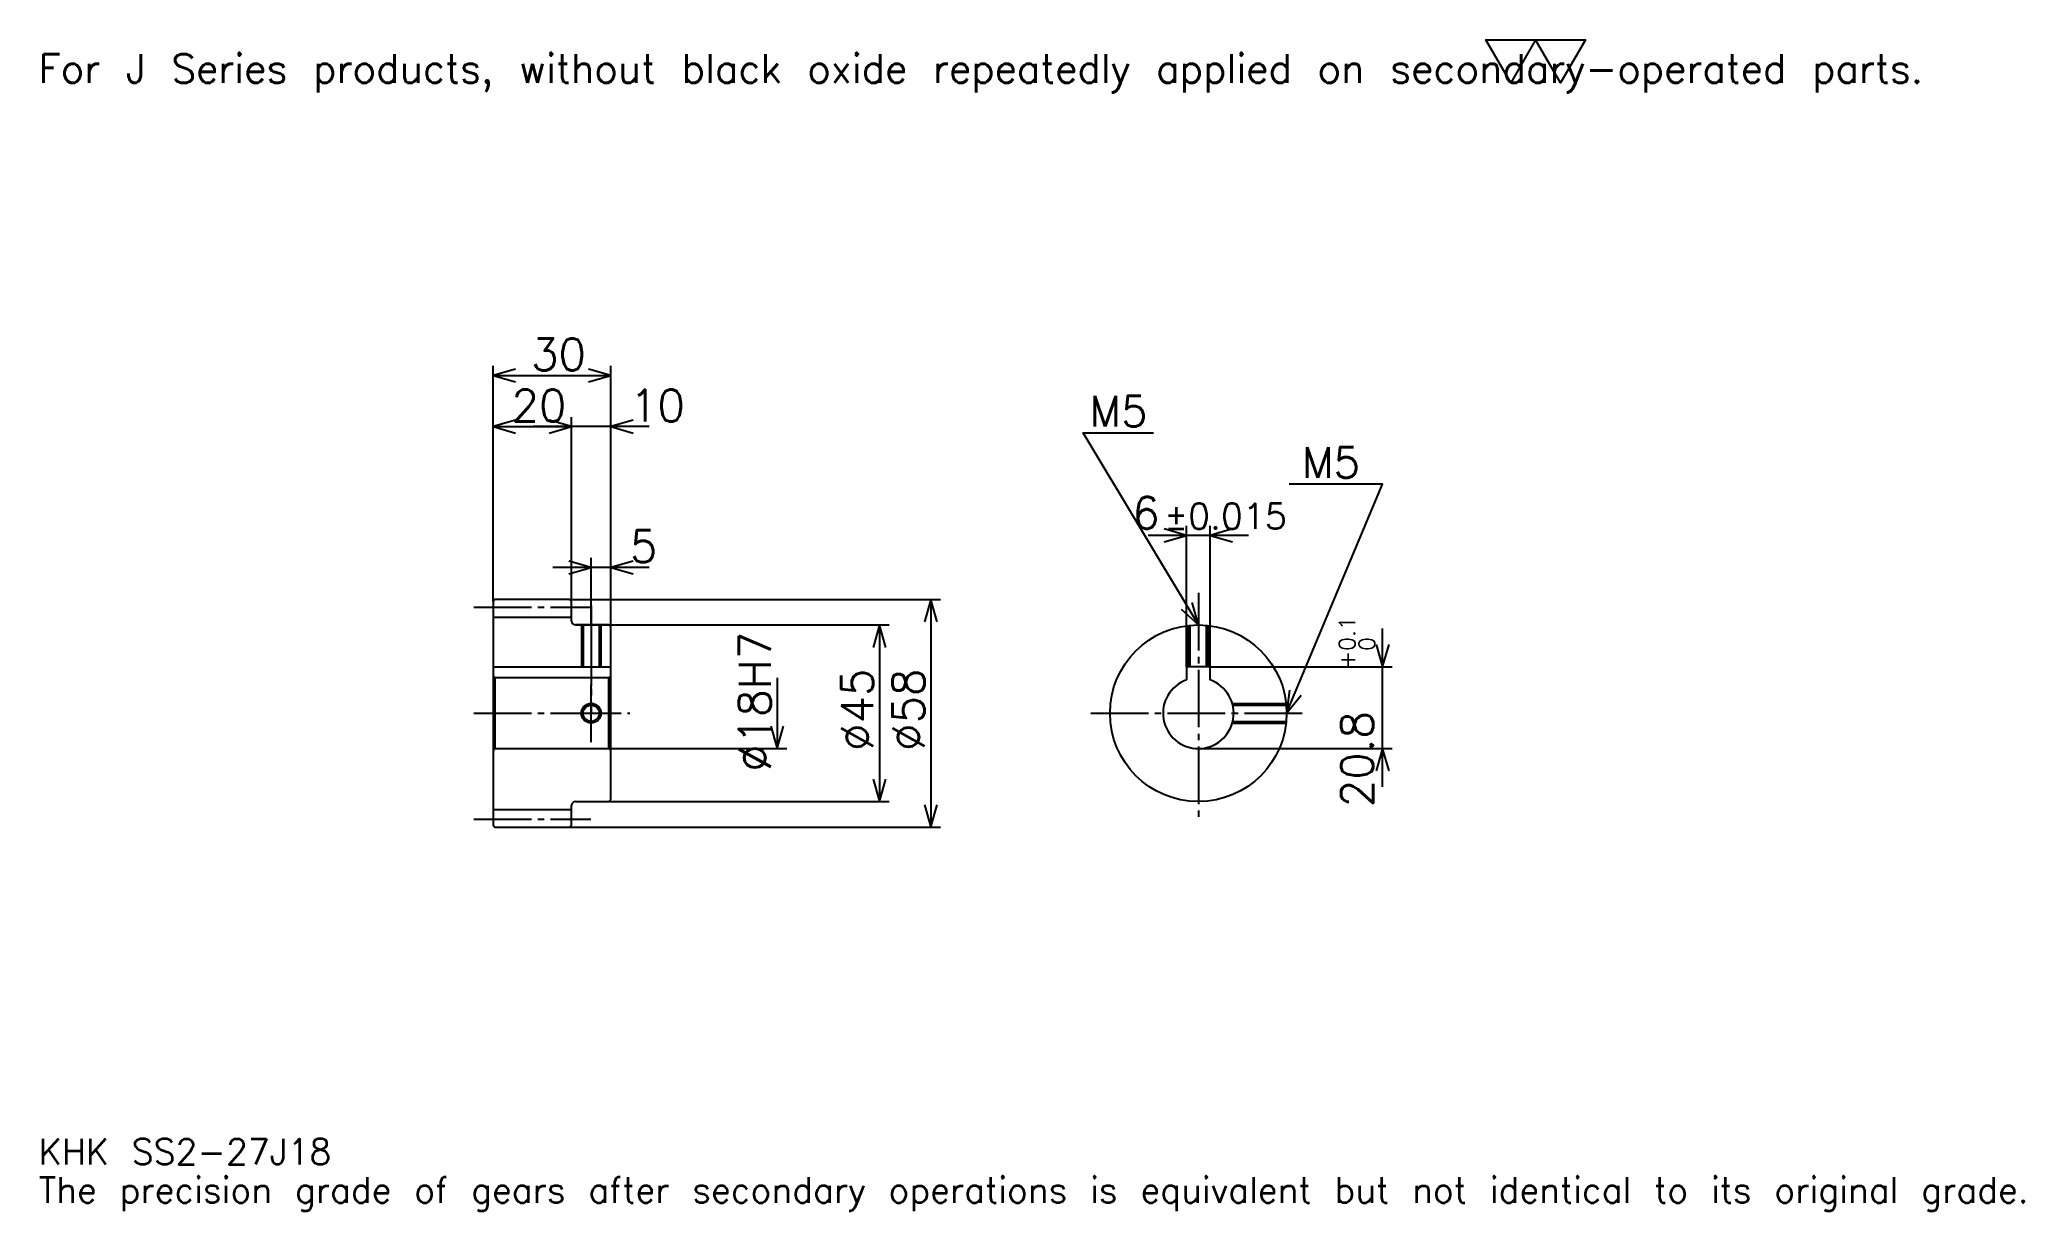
# Model space of a CAD drawing. Extents: x 17 to 522, y 6 to 304.
import ezdxf

# ---------------------------------------------------------------- set-up
doc = ezdxf.new("R2010")
doc.units = 0
doc.linetypes.add('DASHDOT', pattern=[19.565218, 14.673913, -1.630435, 1.630435, -1.630435])
doc.layers.get('0').update_dxf_attribs({"linetype": 'CONTINUOUS'})
doc.layers.add('DASHDOT', color=6, linetype='DASHDOT')
doc.styles.add('KANJI', font='TXT', dxfattribs={"bigfont": 'BIGFONT'})

msp = doc.modelspace()

# ---------------------------------------------------------------- linework, layer by layer
at = {"color": 5}
for p, q in [((132.065216, 161.880432), (132.065216, 221.391296)), ((132.065216, 218.945648), (162.065216, 218.945648)), ((162.065216, 161.880432), (162.065216, 221.391296)), ((152.065216, 161.880432), (152.065216, 208.347839)), ((132.065216, 205.902176), (152.065216, 205.902176)), ((171.847824, 205.902176), (142.282608, 205.902176)), ((324.521729, 178.206512), (298.956543, 178.206512)), ((308.739136, 144.680435), (308.739136, 180.652161)), ((314.739136, 144.680435), (314.739136, 180.652161)), ((157.065216, 161.880432), (157.065216, 172.478256)), ((171.847824, 170.032608), (147.282608, 170.032608)), ((132.065216, 161.380432), (132.065216, 161.880432)), ((151.565216, 161.880432), (162.065216, 161.880432)), ((152.065216, 161.380432), (152.065216, 161.880432)), ((157.065216, 155.380432), (157.065216, 161.880432)), ((157.065216, 155.380432), (157.065216, 161.880432)), ((162.065216, 161.880432), (246.032608, 161.880432)), ((162.065216, 154.880432), (162.065216, 161.880432)), ((243.586945, 161.880432), (243.586945, 103.880432)), ((153.065216, 155.380432), (162.065216, 155.380432)), ((162.065216, 155.380432), (232.989136, 155.380432)), ((230.543488, 155.380432), (230.543488, 110.380432)), ((358.695648, 114.097824), (358.695648, 154.463043)), ((204.456512, 141.880432), (204.456512, 123.880432)), ((314.739136, 144.680435), (361.141296, 144.680435)), ((162.065216, 123.880432), (206.902176, 123.880432)), ((311.739136, 123.880432), (361.141296, 123.880432)), ((153.065216, 110.380432), (162.065216, 110.380432)), ((162.065216, 110.380432), (232.989136, 110.380432)), ((151.565216, 103.880432), (162.065216, 103.880432)), ((162.065216, 103.880432), (246.032608, 103.880432))]:
    msp.add_line(p, q, dxfattribs=at)
at = {"color": 4}
for p, q in [((132.065216, 157.380432), (152.065216, 157.380432)), ((132.065216, 144.680435), (162.065216, 144.680435)), ((132.565216, 141.880432), (132.565216, 123.880432)), ((161.565216, 141.880432), (162.065216, 142.380432)), ((161.565216, 123.880432), (162.065216, 123.380432)), ((132.065216, 108.380432), (152.065216, 108.380432))]:
    msp.add_line(p, q, dxfattribs=at)
at = {"color": 7}
msp.add_lwpolyline([(391.304352, 293.478271), (384.945648, 304.5), (410.380432, 304.5), (404.021729, 293.478271), (397.663055, 304.5), (391.304352, 293.478271)], dxfattribs=at)
at = {"color": 5}
for points in [[(137.771744, 220.57608), (132.065216, 218.945648), (137.771744, 217.315216)], [(156.358688, 217.315216), (162.065216, 218.945648), (156.358688, 220.57608)], [(137.771744, 207.532608), (132.065216, 205.902176), (137.771744, 204.271744)], [(146.358688, 204.271744), (152.065216, 205.902176), (146.358688, 207.532608)], [(146.358688, 204.271744), (152.065216, 205.902176), (146.358688, 207.532608)], [(167.771729, 207.532608), (162.065216, 205.902176), (167.771729, 204.271744)], [(311.739136, 155.380432), (282.391296, 204.293472), (300.32608, 204.293472)], [(334.239136, 132.880432), (358.695648, 191.25), (334.891296, 191.25)], [(303.032593, 176.57608), (308.739136, 178.206512), (303.032593, 179.836945)], [(320.445679, 179.836945), (314.739136, 178.206512), (320.445679, 176.57608)], [(151.358688, 168.402176), (157.065216, 170.032608), (151.358688, 171.66304)], [(167.771729, 171.66304), (162.065216, 170.032608), (167.771729, 168.402176)], [(245.217377, 156.173904), (243.586945, 161.880432), (241.956512, 156.173904)], [(307.40506, 159.434875), (311.739136, 155.380432), (310.201233, 161.112579)], [(232.17392, 149.673904), (230.543488, 155.380432), (228.913055, 149.673904)], [(357.065216, 150.386948), (358.695648, 144.680435), (360.32608, 150.386948)], [(334.940613, 138.773697), (334.239136, 132.880432), (337.948151, 137.513565)], [(202.82608, 129.58696), (204.456512, 123.880432), (206.086945, 129.58696)], [(360.32608, 118.173912), (358.695648, 123.880432), (357.065216, 118.173912)], [(228.913055, 116.086952), (230.543488, 110.380432), (232.17392, 116.086952)], [(241.956512, 109.586952), (243.586945, 103.880432), (245.217377, 109.586952)]]:
    msp.add_lwpolyline(points, dxfattribs=at)
at = {"color": 4}
for points in [[(152.065216, 156.380432), (152.065216, 161.380432), (151.565216, 161.880432), (132.565216, 161.880432), (132.065216, 161.380432), (132.065216, 123.380432)], [(153.065216, 110.380432), (161.565216, 110.380432), (162.065216, 110.880432), (162.065216, 154.880432), (161.565216, 155.380432), (153.065216, 155.380432)], [(154.565216, 155.380432), (154.565216, 144.680435)], [(155.000214, 155.380432), (155.000214, 144.680435)], [(159.130219, 155.380432), (159.130219, 144.680435)], [(159.565216, 155.380432), (159.565216, 144.680435)], [(309.239136, 144.680435), (309.239136, 155.241119)], [(309.674133, 144.680435), (309.674133, 155.285477)], [(313.804138, 144.680435), (313.804138, 155.285477)], [(314.239136, 144.680435), (314.239136, 155.241119)], [(132.065216, 123.380432), (132.565216, 123.880432), (161.565216, 123.880432), (161.565216, 141.880432), (132.565216, 141.880432), (132.065216, 142.380432)], [(314.739136, 141.365707), (314.739136, 144.680435), (308.739136, 144.680435), (308.739136, 141.365707)], [(320.384949, 135.380432), (334.099823, 135.380432)], [(320.499023, 134.945435), (334.144165, 134.945435)], [(320.384949, 130.380432), (334.099823, 130.380432)], [(320.499023, 130.81543), (334.144165, 130.81543)], [(132.065216, 123.380432), (132.065216, 104.380432), (132.565216, 103.880432), (151.565216, 103.880432), (152.065216, 104.380432), (152.065216, 109.380432)]]:
    msp.add_lwpolyline(points, dxfattribs=at)
for centre, radius in [((311.739136, 132.880432), 22.5), ((157.065216, 132.880432), 2.065)]:
    msp.add_circle(centre, radius, dxfattribs=at)
at = {"color": 7}
msp.add_circle((157.065216, 132.880432), 2.5, dxfattribs=at)
at = {"color": 4}
for centre, radius, start, end in [((153.065216, 156.380432), 1, 180, 270), ((311.739136, 132.880432), 9, 109.47122094, 70.52877906), ((153.065216, 109.380432), 1, 90, 180)]:
    msp.add_arc(centre, radius, start, end, dxfattribs=at)
at = {"layer": 'DASHDOT', "color": 7}
for p, q in [((311.739136, 163.532608), (311.739136, 105.489128)), ((127.173912, 159.880432), (156.956512, 159.880432)), ((157.065216, 155.380432), (157.065216, 132.880432)), ((127.173912, 132.880432), (166.956512, 132.880432)), ((284.347839, 132.880432), (339.130432, 132.880432)), ((127.173912, 105.880432), (156.956512, 105.880432))]:
    msp.add_line(p, q, dxfattribs=at)
for points in [[(157.065216, 160.271729), (157.065216, 139.789124)], [(157.065216, 125.489128), (157.065216, 140.271744)], [(149.67392, 132.880432), (164.456512, 132.880432)]]:
    msp.add_lwpolyline(points, dxfattribs=at)

# ---------------------------------------------------------------- texts
at = {"color": 7, "style": 'KANJI'}
for s, height, p in [('For J Series products, without black oxide repeatedly applied on secondary-operated parts.', 7.336957, (16.304348, 293.478271)), ('30', 8.152174, (141.766296, 220.25)), ('20', 8.152174, (136.766296, 207.206512)), ('10', 8.152174, (166.956512, 207.206512)), ('M5', 7.826087, (284.021729, 205.92392)), ('M5', 7.826087, (338.152161, 192.880432)), ('6', 8.152174, (294.911438, 179.836945)), ('%%p0.015', 6.521739, (302.981079, 179.836945)), ('5', 8.152174, (166.956512, 171.33696)), ('KHK SS2-27J18', 6.521739, (16.304348, 17.934782)), ('The precision grade of gears after secondary operations is equivalent but not identical to its original grade.', 6.521739, (16.304348, 8.152174))]:
    msp.add_text(s, height=height, dxfattribs=at).set_placement(p)
for s, height, p in [('%%c18H7', 8.152174, (202.82608, 118.002716)), ('0.1', 4.076087, (351.684784, 148.806717)), ('0', 4.076087, (356.739136, 148.806717)), ('+', 4.076087, (351.684784, 144.241501)), ('%%c45', 8.152174, (228.913055, 123.301628)), ('%%c58', 8.152174, (241.956512, 123.301628)), ('20.8', 8.152174, (356.25, 108.955658))]:
    msp.add_text(s, height=height, rotation=90, dxfattribs=at).set_placement(p)

doc.saveas('drawing.dxf')
